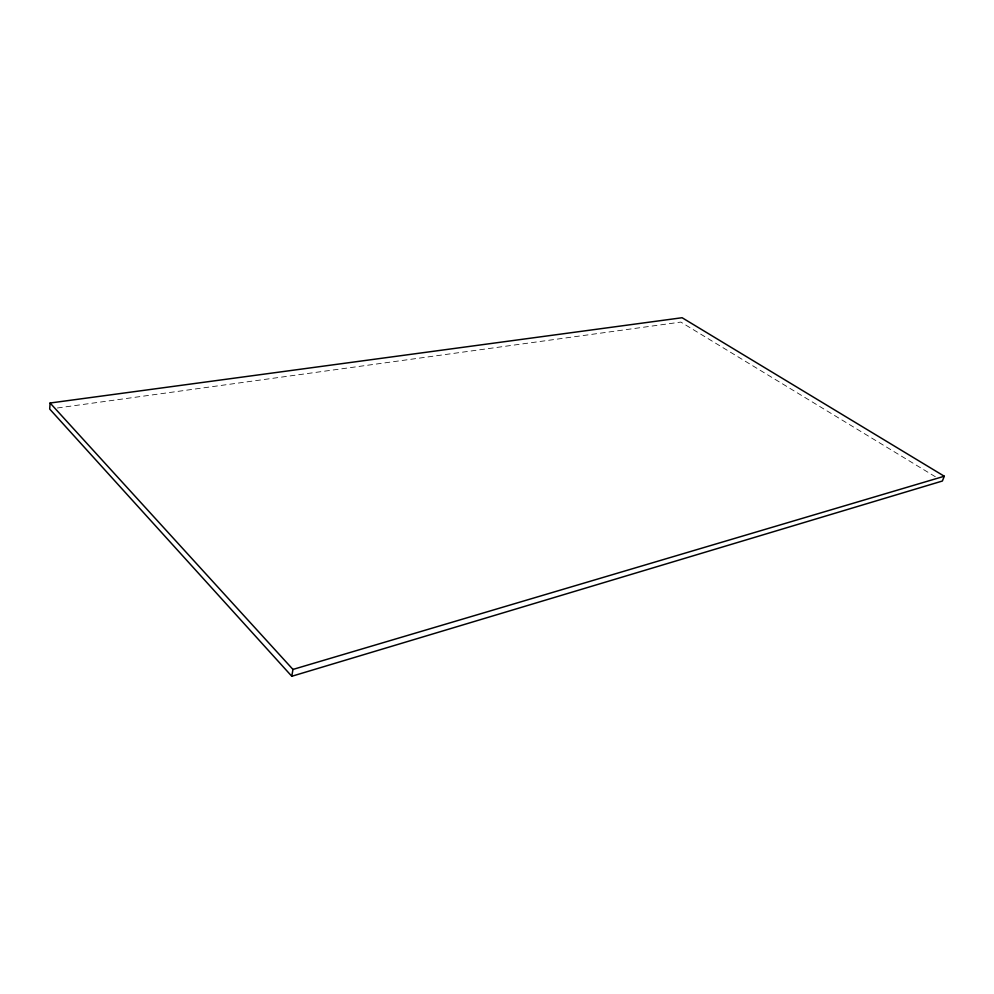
<?xml version="1.0" encoding="UTF-8"?>
<svg xmlns="http://www.w3.org/2000/svg" width="994" height="994" viewBox="0 0 994 994"><rect width="100%" height="100%" fill="white"/><g stroke="black" fill="none" stroke-linecap="round" stroke-linejoin="round"><path stroke-width="0.75" stroke-dasharray="4.97 3.73" d="M57.379 407.987L680.853 322.081L935.776 477.008"/><path stroke-width="1.49" d="M50.098 403.017L49.7 409.043L291.789 676.268L942.374 481.021L944.3 476.238L682.108 317.732L50.098 403.017L292.957 669.434L291.789 676.268M292.957 669.434L944.3 476.238"/></g></svg>
